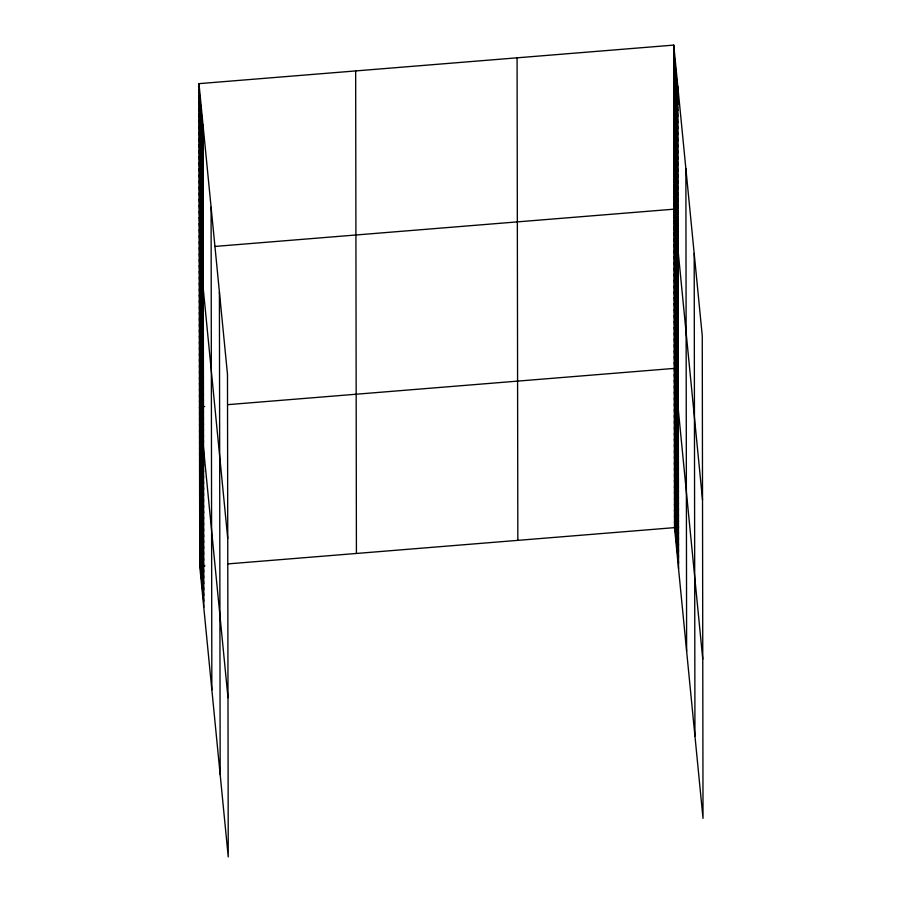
<?xml version="1.0" encoding="UTF-8"?>
<svg xmlns="http://www.w3.org/2000/svg" width="902" height="902" viewBox="0 0 902 902"><rect width="100%" height="100%" fill="white"/><g stroke="black" fill="none" stroke-linecap="round" stroke-linejoin="round"><path stroke-width="1.35" d="M198.981 83.649L227.484 374.364L228.24 856.9L199.737 566.185L198.981 83.649L673.76 45.1L702.263 335.815L703.019 818.351L674.516 527.636L673.76 45.1M203.119 247.396L199.241 247.712L227.744 538.426M214.777 246.449L674.019 209.163L702.523 499.877M204.664 406.531L199.489 406.949L227.992 697.663M227.969 404.637L674.268 368.399L702.771 659.114M199.737 566.185L204.912 565.768M228.217 563.874L674.516 527.636M673.771 51.177L677.808 92.354M673.783 57.254L677.819 98.431M673.794 63.332L677.83 104.508M673.805 69.409L677.842 110.585M673.805 75.486L677.842 116.662M673.817 81.563L677.853 122.74M673.828 87.629L677.864 128.817M673.839 93.707L677.876 134.894M673.85 99.784L677.887 140.971M673.862 105.861L677.898 147.049M673.862 111.938L677.898 153.114M673.873 118.015L677.909 159.192M673.884 124.093L677.921 165.269M673.895 130.17L677.932 171.346M673.907 136.247L677.943 177.423M673.918 142.324L677.954 183.501M673.918 148.402L677.966 189.578M673.929 154.479L677.966 195.655M673.941 160.556L677.977 201.732M673.952 166.633L677.988 207.81M673.963 172.699L678 213.887M673.974 178.776L678.011 219.964M673.974 184.854L678.022 226.041M673.986 190.931L678.022 232.107M673.997 197.008L678.033 238.184M674.008 203.085L678.045 244.262M674.031 215.059L678.067 256.236M674.031 220.956L678.078 262.132M674.042 226.853L678.078 268.029M674.053 232.75L678.09 273.937M674.065 238.647L678.101 279.834M674.076 244.543L678.112 285.731M674.076 250.452L678.124 291.628M674.087 256.348L678.124 297.525M674.098 262.245L678.135 303.422M674.11 268.142L678.146 309.318M674.121 274.039L678.157 315.215M674.132 279.936L678.169 321.112M674.132 285.833L678.169 327.009M674.144 291.729L678.18 332.906M674.155 297.626L678.191 338.802M674.166 303.523L678.203 344.699M674.177 309.42L678.214 350.607M674.177 315.317L678.225 356.504M674.189 321.213L678.225 362.401M674.2 327.122L678.236 368.298M674.211 333.018L678.248 374.195M674.222 338.915L678.259 380.092M674.222 344.812L678.27 385.988M674.234 350.709L678.27 391.885M674.245 356.606L678.281 397.782M674.256 362.503L678.293 403.679M674.279 374.296L678.315 415.472M674.279 380.193L678.315 421.369M674.29 386.09L678.327 427.277M674.301 391.987L678.338 433.174M674.313 397.883L678.349 439.071M674.324 403.792L678.36 444.968M674.324 409.688L678.372 450.865M674.335 415.585L678.372 456.762M674.346 421.482L678.383 462.658M674.358 427.379L678.394 468.555M674.369 433.276L678.405 474.452M674.369 439.173L678.417 480.349M674.38 445.069L678.417 486.246M674.392 450.966L678.428 492.142M674.403 456.863L678.439 498.039M674.414 462.76L678.451 503.947M674.425 468.657L678.462 509.844M674.425 474.553L678.462 515.741M674.437 480.462L678.473 521.638M674.448 486.358L678.484 527.535M674.459 492.255L678.496 533.432M674.471 498.152L678.507 539.328M674.471 504.049L678.507 545.225M674.482 509.946L678.518 551.122M674.493 515.843L678.529 557.019M674.504 521.739L678.541 562.916M198.992 89.726L203.029 130.903M199.004 95.804L203.04 136.98M199.015 101.881L203.051 143.057M199.026 107.958L203.063 149.134M199.026 114.035L203.074 155.212M199.038 120.113L203.074 161.289M199.049 126.19L203.085 167.366M199.06 132.267L203.097 173.443M199.071 138.344L203.108 179.521M199.083 144.41L203.119 185.598M199.083 150.487L203.13 191.675M199.094 156.565L203.13 197.752M199.105 162.642L203.142 203.818M199.116 168.719L203.153 209.895M199.128 174.796L203.164 215.973M199.139 180.874L203.175 222.05M199.139 186.951L203.187 228.127M199.15 193.028L203.187 234.204M199.162 199.105L203.198 240.282M199.173 205.182L203.209 246.359M199.184 211.26L203.221 252.436M199.195 217.337L203.232 258.513M199.195 223.403L203.243 264.59M199.207 229.48L203.243 270.668M199.218 235.557L203.254 276.745M199.229 241.635L203.266 282.822M199.252 253.609L203.288 294.796M199.252 259.505L203.3 300.693M199.263 265.402L203.3 306.59M199.274 271.299L203.311 312.487M199.286 277.207L203.322 318.383M199.297 283.104L203.333 324.28M199.308 289.001L203.345 330.177M199.308 294.898L203.345 336.074M199.319 300.794L203.356 341.971M199.331 306.691L203.367 347.868M199.342 312.588L203.378 353.764M199.353 318.485L203.39 359.661M199.353 324.382L203.401 365.558M199.365 330.279L203.401 371.466M199.376 336.175L203.412 377.363M199.387 342.072L203.424 383.26M199.398 347.969L203.435 389.157M199.398 353.877L203.446 395.053M199.41 359.774L203.446 400.95M199.421 365.671L203.457 406.847M199.432 371.568L203.469 412.744M199.443 377.464L203.48 418.641M199.455 383.361L203.491 424.538M199.455 389.258L203.491 430.434M199.466 395.155L203.502 436.331M199.477 401.052L203.514 442.228M199.5 412.845L203.536 454.033M199.5 418.742L203.548 459.93M199.511 424.639L203.548 465.827M199.522 430.547L203.559 471.723M199.534 436.444L203.57 477.62M199.545 442.341L203.581 483.517M199.545 448.238L203.593 489.414M199.556 454.134L203.593 495.311M199.567 460.031L203.604 501.208M199.579 465.928L203.615 507.104M199.59 471.825L203.626 513.001M199.601 477.722L203.638 518.898M199.601 483.619L203.638 524.795M199.613 489.515L203.649 530.703M199.624 495.412L203.66 536.6M199.635 501.309L203.672 542.497M199.646 507.217L203.683 548.393M199.646 513.114L203.683 554.29M199.658 519.011L203.694 560.187M199.669 524.908L203.705 566.084M199.68 530.804L203.717 571.981M199.692 536.701L203.728 577.878M199.692 542.598L203.739 583.774M199.703 548.495L203.739 589.671M199.714 554.392L203.751 595.568M199.725 560.289L203.762 601.465M694.19 253.462L694.946 735.998M685.87 168.629L686.625 651.165M677.797 86.276L678.552 568.812M517.083 57.818L517.838 540.354M355.659 70.931L356.414 553.467M219.411 292.011L220.167 774.559M211.091 207.178L211.846 689.714M203.018 124.826L203.773 607.373"/></g></svg>
